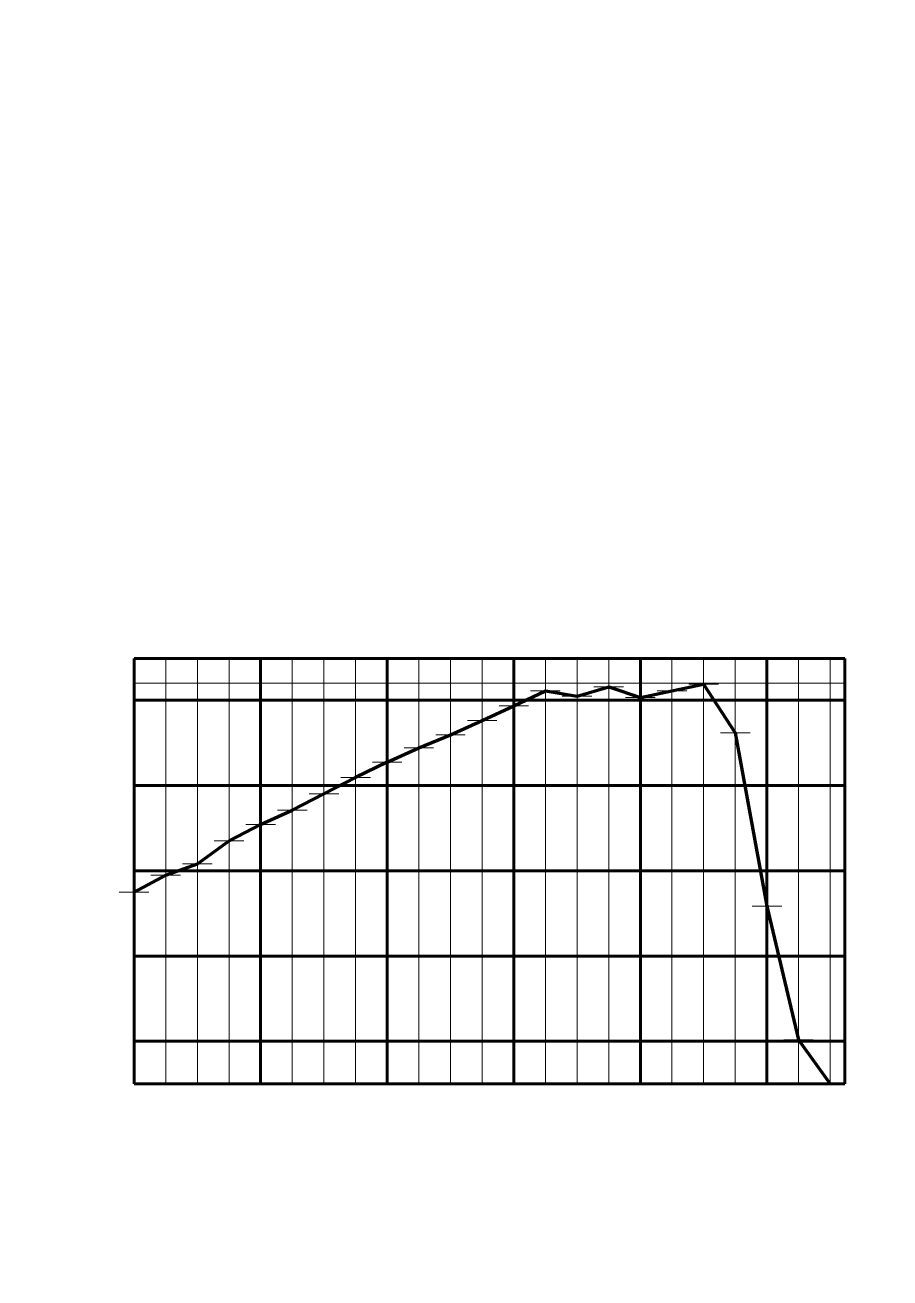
# Model space of a CAD drawing. Header units: millimetres. Extents: x 0 to 2227, y 0 to 651.
# Drawn here: x 431 to 841, y 0 to 594 of the extents above; entities that cross this region are included whole.
import ezdxf

# ---------------------------------------------------------------- set-up
doc = ezdxf.new("R2010")
doc.units = ezdxf.units.MM
for name, pattern in [('K5LT_BASIC', [0]), ('K5LT_REINFORCED', [0]), ('K5LT_THIN', [0])]:
    doc.linetypes.add(name, pattern=pattern)

msp = doc.modelspace()

# ---------------------------------------------------------------- linework, layer by layer
at = {"color": 150, "linetype": 'K5LT_BASIC', "lineweight": 60, "true_color": 0x0080ff}
for p, q in [((482.67, 293.61), (482.67, 92)), ((819.67, 293.61), (482.67, 293.61)), ((542.67, 92), (542.67, 293.61)), ((602.67, 92), (602.67, 293.61)), ((662.67, 92), (662.67, 293.61)), ((722.67, 92), (722.67, 293.61)), ((782.67, 92), (782.67, 293.61)), ((819.67, 92), (819.67, 293.61)), ((482.67, 273.92), (819.67, 273.92)), ((482.67, 233.49), (819.67, 233.49)), ((482.67, 193.07), (819.67, 193.07)), ((482.67, 152.63), (819.67, 152.63)), ((482.67, 112.21), (819.67, 112.21)), ((482.67, 92), (782.67, 92)), ((782.67, 92), (819.67, 92))]:
    msp.add_line(p, q, dxfattribs=at)
at = {"color": 7, "linetype": 'K5LT_THIN', "lineweight": 18}
for p, q in [((497.67, 92), (497.67, 293.61)), ((512.67, 92), (512.67, 293.61)), ((527.67, 92), (527.67, 293.61)), ((557.67, 92), (557.67, 293.61)), ((572.67, 92), (572.67, 293.61)), ((587.67, 92), (587.67, 293.61)), ((617.67, 92), (617.67, 293.61)), ((632.67, 92), (632.67, 293.61)), ((647.67, 92), (647.67, 293.61)), ((677.67, 92), (677.67, 293.61)), ((692.67, 92), (692.67, 293.61)), ((707.67, 92), (707.67, 293.61)), ((737.67, 92), (737.67, 293.61)), ((752.67, 92), (752.67, 293.61)), ((767.67, 92), (767.67, 293.61)), ((797.67, 92), (797.67, 293.61)), ((812.67, 92), (812.67, 293.61)), ((482.67, 282), (819.67, 282)), ((700.67, 280.19), (714.67, 280.19)), ((745.67, 281.51), (759.67, 281.51)), ((670.67, 278.28), (684.67, 278.28)), ((685.67, 275.9), (699.67, 275.9)), ((715.67, 275.16), (729.67, 275.16)), ((730.67, 278.42), (744.67, 278.42)), ((655.67, 271.25), (669.67, 271.25)), ((640.67, 264.3), (654.67, 264.3)), ((625.67, 257.52), (639.67, 257.52)), ((760.67, 258.4), (774.67, 258.4)), ((610.67, 251.3), (624.67, 251.3)), ((595.67, 244.59), (609.67, 244.59)), ((580.67, 237.32), (594.67, 237.32)), ((565.67, 229.5), (579.67, 229.5)), ((550.67, 221.81), (564.67, 221.81)), ((535.67, 215.05), (549.67, 215.05)), ((520.67, 207.21), (534.67, 207.21)), ((505.67, 196.36), (519.67, 196.36)), ((490.67, 191), (504.67, 191)), ((475.67, 182.88), (489.67, 182.88)), ((775.67, 176.24), (789.67, 176.24)), ((790.67, 112.81), (804.67, 112.81))]:
    msp.add_line(p, q, dxfattribs=at)
at = {"color": 134, "linetype": 'K5LT_REINFORCED', "lineweight": 100, "true_color": 0x009696}
for p, q in [((692.67, 275.9), (707.67, 280.19)), ((707.67, 280.19), (722.67, 275.16)), ((737.67, 278.42), (752.67, 281.51)), ((752.67, 281.51), (767.67, 258.4)), ((662.67, 271.25), (677.67, 278.28)), ((677.67, 278.28), (692.67, 275.9)), ((722.67, 275.16), (737.67, 278.42)), ((647.67, 264.3), (662.67, 271.25)), ((632.67, 257.52), (647.67, 264.3)), ((617.67, 251.3), (632.67, 257.52)), ((767.67, 258.4), (782.67, 176.24)), ((602.67, 244.59), (617.67, 251.3)), ((602.67, 244.59), (587.67, 237.32)), ((572.67, 229.5), (587.67, 237.32)), ((557.67, 221.81), (572.67, 229.5)), ((542.67, 215.05), (557.67, 221.81)), ((527.67, 207.21), (542.67, 215.05)), ((512.67, 196.36), (527.67, 207.21)), ((497.67, 191), (512.67, 196.36)), ((482.67, 182.88), (497.67, 191)), ((782.67, 176.24), (797.67, 112.81)), ((797.67, 112.81), (812.67, 92))]:
    msp.add_line(p, q, dxfattribs=at)

doc.saveas('drawing.dxf')
